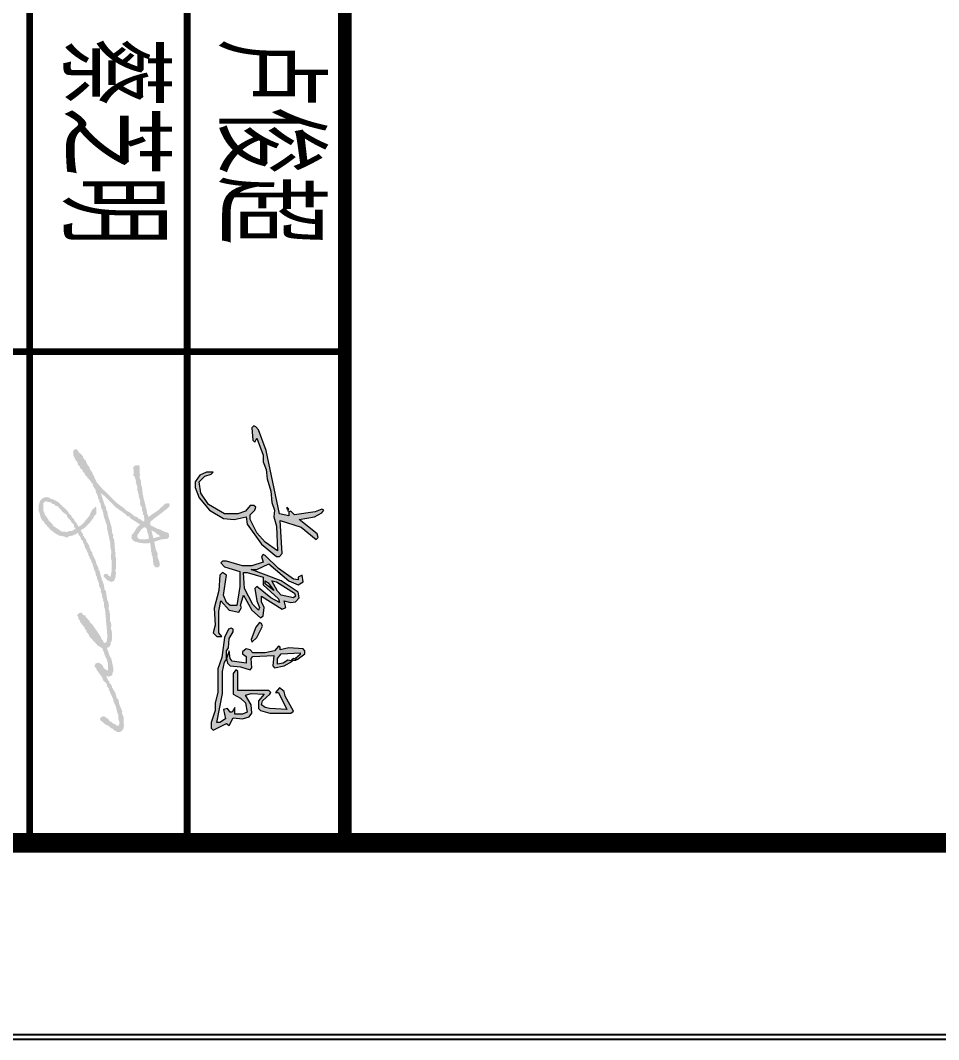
# Model space of a CAD drawing. Extents: x -518115 to 1124316, y -209821 to 1628073.
# Drawn here: x 1063569 to 1064735, y -173716 to -172422 of the extents above; entities that cross this region are included whole.
import ezdxf

# ---------------------------------------------------------------- set-up
doc = ezdxf.new("R2010")
doc.units = 0
doc.header["$LTSCALE"] = 1000
doc.header["$MEASUREMENT"] = 0
doc.layers.add('yichutu', color=7, linetype='Continuous', true_color=0xffffff, plot=False)
doc.layers.add('图框', color=140, linetype='Continuous')
doc.layers.add('图签文字', color=147, linetype='Continuous')
doc.layers.add('签名', color=7, linetype='Continuous', lineweight=18)
doc.styles.add('建筑图签-2', font='TXT.shx', dxfattribs={"width": 0.5, "bigfont": 'HZTXT.shx'})

# ---------------------------------------------------------------- blocks, each defined once
blk = doc.blocks.new('ljc')
at = {"linetype": 'Continuous'}
h = blk.add_hatch(color=0, dxfattribs=at)
h.paths.add_polyline_path([(2022.8, 1567.7), (2018.8, 1563.7), (2019.8, 1561.7), (2023.8, 1561.7), (2021.8, 1551.7), (1954.8, 1537.7), (1932.8, 1529.7), (1929.8, 1526.7), (1928.8, 1524.7), (1930.8, 1522.7), (1943.8, 1523.7), (1945.8, 1525.7), (1941.8, 1527.7), (1959.8, 1534.7), (1966.8, 1534.7), (1974.8, 1537.7), (1984.8, 1538.7), (1997.8, 1542.7), (2009.8, 1543.7), (2017.8, 1546.7), (2024.8, 1545.7), (2034.8, 1548.7), (2060.8, 1549.7), (2051.8, 1536.7), (2041.8, 1527.7), (2027.8, 1520.7), (2022.8, 1520.7), (2017.8, 1525.7), (2014.8, 1526.7), (2012.8, 1524.7), (2012.8, 1520.7), (2018.8, 1515.7), (2021.8, 1507.7), (2021.8, 1493.7), (2011.8, 1476.7), (1999.8, 1468.7), (1987.8, 1466.7), (1981.8, 1472.7), (1979.8, 1479.7), (1977.8, 1481.7), (1977.8, 1474.7), (1980.8, 1467.7), (1987.8, 1462.7), (1993.8, 1462.7), (2004.8, 1466.7), (2017.8, 1477.7), (2026.8, 1492.7), (2027.8, 1503.7), (2024.8, 1516.7), (2032.8, 1517.7), (2053.8, 1532.7), (2066.8, 1548.7), (2066.8, 1551.7), (2063.8, 1554.7), (2028.8, 1552.7), (2035.8, 1574.7), (2048.8, 1590.7), (2046.8, 1592.7), (2042.8, 1591.7), (2027.8, 1572.7), (2024.8, 1588.7), (2020.8, 1596.7), (2017.8, 1598.7), (2016.8, 1596.7), (2019.8, 1589.7)])
h.paths.add_polyline_path([(2080.8, 1521.7), (2080.8, 1527.7), (2074.8, 1540.7), (2092.8, 1561.7), (2096.8, 1571.7), (2093.8, 1576.7), (2086.8, 1575.7), (2088.8, 1571.7), (2091.8, 1571.7), (2090.8, 1566.7), (2079.8, 1550.7), (2065.8, 1536.7), (2064.8, 1534.7), (2066.8, 1532.7), (2072.8, 1534.7), (2076.8, 1522.7), (2076.8, 1512.7), (2071.8, 1495.7), (2071.8, 1491.7), (2073.8, 1489.7), (2077.8, 1493.7), (2082.8, 1509.7), (2098.8, 1509.7), (2118.8, 1506.7), (2118.8, 1499.7), (2115.8, 1495.7), (2107.8, 1492.7), (2086.8, 1495.7), (2083.8, 1491.7), (2086.8, 1488.7), (2102.8, 1487.7), (2121.8, 1482.7), (2139.8, 1483.7), (2147.8, 1481.7), (2151.8, 1485.7), (2151.8, 1490.7), (2147.8, 1487.7), (2124.8, 1487.7), (2113.8, 1489.7), (2123.8, 1498.7), (2125.8, 1508.7), (2120.8, 1511.7), (2118.8, 1510.7), (2107.8, 1513.7), (2123.8, 1522.7), (2131.8, 1531.7), (2129.8, 1534.7), (2120.8, 1535.7), (2114.8, 1532.7), (2108.8, 1532.7), (2122.8, 1554.7), (2120.8, 1558.7), (2113.8, 1556.7), (2115.8, 1563.7), (2114.8, 1568.7), (2110.8, 1572.7), (2104.8, 1571.7), (2092.8, 1553.7)])
h.paths.add_polyline_path([(2088.8, 1534.7), (2096.8, 1534.7), (2111.8, 1550.7), (2115.8, 1551.7), (2110.8, 1542.7), (2098.8, 1527.7), (2100.8, 1525.7), (2113.8, 1527.7), (2120.8, 1530.7), (2123.8, 1529.7), (2117.8, 1523.7), (2100.8, 1514.7), (2083.8, 1513.7), (2083.8, 1517.7)], flags=16)
h.paths.add_polyline_path([(2092.8, 1536.7), (2094.8, 1539.7), (2102.8, 1545.7), (2095.8, 1536.7)], flags=16)
h.paths.add_polyline_path([(2092.8, 1543.7), (2093.8, 1548.7), (2105.8, 1567.7), (2108.8, 1568.7), (2110.8, 1566.7), (2107.8, 1553.7), (2103.8, 1549.7)], flags=16)
h.paths.add_polyline_path([(2140.8, 1533.7), (2137.8, 1532.7), (2136.8, 1530.7), (2141.8, 1526.7), (2154.8, 1521.7), (2157.8, 1522.7), (2152.8, 1527.7)])
h.paths.add_polyline_path([(2174.8, 1521.7), (2172.8, 1523.7), (2171.8, 1545.7), (2182.8, 1544.7), (2184.8, 1546.7), (2182.8, 1556.7), (2177.8, 1565.7), (2176.8, 1560.7), (2179.8, 1555.7), (2180.8, 1549.7), (2174.8, 1549.7), (2169.8, 1553.7), (2168.8, 1573.7), (2170.8, 1573.7), (2174.8, 1568.7), (2175.8, 1570.7), (2169.8, 1578.7), (2166.8, 1578.7), (2164.8, 1576.7), (2163.8, 1561.7), (2165.8, 1552.7), (2162.8, 1552.7), (2161.8, 1550.7), (2166.8, 1546.7), (2168.8, 1536.7), (2168.8, 1523.7), (2165.8, 1520.7), (2164.8, 1516.7), (2167.8, 1512.7), (2169.8, 1512.7), (2172.8, 1516.7), (2179.8, 1516.7), (2177.8, 1501.7), (2174.8, 1499.7), (2166.8, 1498.7), (2174.8, 1495.7), (2179.8, 1496.7), (2182.8, 1499.7), (2183.8, 1510.7), (2186.8, 1520.7), (2184.8, 1522.7)])
h.paths.add_polyline_path([(2232.8, 1541.7), (2232.8, 1563.7), (2230.8, 1566.7), (2214.8, 1557.7), (2209.8, 1556.7), (2205.8, 1551.7), (2210.8, 1547.7), (2210.8, 1550.7), (2228.8, 1559.7), (2227.8, 1541.7), (2226.8, 1536.7), (2223.8, 1532.7), (2219.8, 1533.7), (2212.8, 1541.7), (2210.8, 1542.7), (2208.8, 1540.7), (2208.8, 1507.7), (2188.8, 1507.7), (2186.8, 1505.7), (2190.8, 1502.7), (2212.8, 1502.7), (2216.8, 1510.7), (2221.8, 1515.7), (2231.8, 1517.7), (2233.8, 1512.7), (2233.8, 1504.7), (2226.8, 1504.7), (2231.8, 1501.7), (2231.8, 1499.7), (2227.8, 1496.7), (2228.8, 1492.7), (2238.8, 1494.7), (2242.8, 1488.7), (2242.8, 1485.7), (2211.8, 1491.7), (2188.8, 1491.7), (2178.8, 1493.7), (2175.8, 1495.7), (2166.8, 1495.7), (2163.8, 1497.7), (2153.8, 1498.7), (2146.8, 1502.7), (2143.8, 1502.7), (2142.8, 1500.7), (2143.8, 1497.7), (2152.8, 1493.7), (2173.8, 1490.7), (2185.8, 1486.7), (2210.8, 1486.7), (2221.8, 1483.7), (2229.8, 1483.7), (2242.8, 1479.7), (2248.8, 1479.7), (2250.8, 1481.7), (2243.8, 1495.7), (2245.8, 1498.7), (2237.8, 1502.7), (2238.8, 1512.7), (2236.8, 1519.7), (2232.8, 1522.7), (2223.8, 1521.7), (2213.8, 1515.7), (2211.8, 1521.7), (2212.8, 1535.7), (2219.8, 1529.7), (2227.8, 1529.7), (2229.8, 1531.7)])
at = {"color": 0, "linetype": 'Continuous', "elevation": 16426272}
for points in [[(1929.8, 1526.7), (1928.8, 1524.7), (1930.8, 1522.7), (1943.8, 1523.7), (1945.8, 1525.7), (1941.8, 1527.7), (1959.8, 1534.7), (1966.8, 1534.7), (1974.8, 1537.7), (1984.8, 1538.7), (1997.8, 1542.7), (2009.8, 1543.7), (2017.8, 1546.7), (2024.8, 1545.7), (2034.8, 1548.7), (2060.8, 1549.7), (2051.8, 1536.7), (2041.8, 1527.7), (2027.8, 1520.7), (2022.8, 1520.7), (2017.8, 1525.7), (2014.8, 1526.7), (2012.8, 1524.7), (2012.8, 1520.7), (2018.8, 1515.7), (2021.8, 1507.7), (2021.8, 1493.7), (2011.8, 1476.7), (1999.8, 1468.7), (1987.8, 1466.7), (1981.8, 1472.7), (1979.8, 1479.7), (1977.8, 1481.7), (1977.8, 1474.7), (1980.8, 1467.7), (1987.8, 1462.7), (1993.8, 1462.7), (2004.8, 1466.7), (2017.8, 1477.7), (2026.8, 1492.7), (2027.8, 1503.7), (2024.8, 1516.7), (2032.8, 1517.7), (2053.8, 1532.7), (2066.8, 1548.7), (2066.8, 1551.7), (2063.8, 1554.7), (2028.8, 1552.7), (2035.8, 1574.7), (2048.8, 1590.7), (2046.8, 1592.7), (2042.8, 1591.7), (2027.8, 1572.7), (2024.8, 1588.7), (2020.8, 1596.7), (2017.8, 1598.7), (2016.8, 1596.7), (2019.8, 1589.7), (2022.8, 1567.7), (2018.8, 1563.7), (2019.8, 1561.7), (2023.8, 1561.7), (2021.8, 1551.7), (1954.8, 1537.7), (1932.8, 1529.7), (1929.8, 1526.7)], [(2065.8, 1536.7), (2064.8, 1534.7), (2066.8, 1532.7), (2072.8, 1534.7), (2076.8, 1522.7), (2076.8, 1512.7), (2071.8, 1495.7), (2071.8, 1491.7), (2073.8, 1489.7), (2077.8, 1493.7), (2082.8, 1509.7), (2098.8, 1509.7), (2118.8, 1506.7), (2118.8, 1499.7), (2115.8, 1495.7), (2107.8, 1492.7), (2086.8, 1495.7), (2083.8, 1491.7), (2086.8, 1488.7), (2102.8, 1487.7), (2121.8, 1482.7), (2139.8, 1483.7), (2147.8, 1481.7), (2151.8, 1485.7), (2151.8, 1490.7), (2147.8, 1487.7), (2124.8, 1487.7), (2113.8, 1489.7), (2123.8, 1498.7), (2125.8, 1508.7), (2120.8, 1511.7), (2118.8, 1510.7), (2107.8, 1513.7), (2123.8, 1522.7), (2131.8, 1531.7), (2129.8, 1534.7), (2120.8, 1535.7), (2114.8, 1532.7), (2108.8, 1532.7), (2122.8, 1554.7), (2120.8, 1558.7), (2113.8, 1556.7), (2115.8, 1563.7), (2114.8, 1568.7), (2110.8, 1572.7), (2104.8, 1571.7), (2092.8, 1553.7), (2080.8, 1521.7), (2080.8, 1527.7), (2074.8, 1540.7), (2092.8, 1561.7), (2096.8, 1571.7), (2093.8, 1576.7), (2086.8, 1575.7), (2088.8, 1571.7), (2091.8, 1571.7), (2090.8, 1566.7), (2079.8, 1550.7), (2065.8, 1536.7)], [(2162.8, 1552.7), (2161.8, 1550.7), (2166.8, 1546.7), (2168.8, 1536.7), (2168.8, 1523.7), (2165.8, 1520.7), (2164.8, 1516.7), (2167.8, 1512.7), (2169.8, 1512.7), (2172.8, 1516.7), (2179.8, 1516.7), (2177.8, 1501.7), (2174.8, 1499.7), (2166.8, 1498.7), (2174.8, 1495.7), (2179.8, 1496.7), (2182.8, 1499.7), (2183.8, 1510.7), (2186.8, 1520.7), (2184.8, 1522.7), (2174.8, 1521.7), (2172.8, 1523.7), (2171.8, 1545.7), (2182.8, 1544.7), (2184.8, 1546.7), (2182.8, 1556.7), (2177.8, 1565.7), (2176.8, 1560.7), (2179.8, 1555.7), (2180.8, 1549.7), (2174.8, 1549.7), (2169.8, 1553.7), (2168.8, 1573.7), (2170.8, 1573.7), (2174.8, 1568.7), (2175.8, 1570.7), (2169.8, 1578.7), (2166.8, 1578.7), (2164.8, 1576.7), (2163.8, 1561.7), (2165.8, 1552.7), (2162.8, 1552.7)], [(2092.8, 1543.7), (2093.8, 1548.7), (2105.8, 1567.7), (2108.8, 1568.7), (2110.8, 1566.7), (2107.8, 1553.7), (2103.8, 1549.7), (2092.8, 1543.7)], [(2143.8, 1502.7), (2142.8, 1500.7), (2143.8, 1497.7), (2152.8, 1493.7), (2173.8, 1490.7), (2185.8, 1486.7), (2210.8, 1486.7), (2221.8, 1483.7), (2229.8, 1483.7), (2242.8, 1479.7), (2248.8, 1479.7), (2250.8, 1481.7), (2243.8, 1495.7), (2245.8, 1498.7), (2237.8, 1502.7), (2238.8, 1512.7), (2236.8, 1519.7), (2232.8, 1522.7), (2223.8, 1521.7), (2213.8, 1515.7), (2211.8, 1521.7), (2212.8, 1535.7), (2219.8, 1529.7), (2227.8, 1529.7), (2229.8, 1531.7), (2232.8, 1541.7), (2232.8, 1563.7), (2230.8, 1566.7), (2214.8, 1557.7), (2209.8, 1556.7), (2205.8, 1551.7), (2210.8, 1547.7), (2210.8, 1550.7), (2228.8, 1559.7), (2227.8, 1541.7), (2226.8, 1536.7), (2223.8, 1532.7), (2219.8, 1533.7), (2212.8, 1541.7), (2210.8, 1542.7), (2208.8, 1540.7), (2208.8, 1507.7), (2188.8, 1507.7), (2186.8, 1505.7), (2190.8, 1502.7), (2212.8, 1502.7), (2216.8, 1510.7), (2221.8, 1515.7), (2231.8, 1517.7), (2233.8, 1512.7), (2233.8, 1504.7), (2226.8, 1504.7), (2231.8, 1501.7), (2231.8, 1499.7), (2227.8, 1496.7), (2228.8, 1492.7), (2238.8, 1494.7), (2242.8, 1488.7), (2242.8, 1485.7), (2211.8, 1491.7), (2188.8, 1491.7), (2178.8, 1493.7), (2175.8, 1495.7), (2166.8, 1495.7), (2163.8, 1497.7), (2153.8, 1498.7), (2146.8, 1502.7), (2143.8, 1502.7)], [(2176.8, 1568.7), (2175.8, 1569.7), (2174.8, 1566.7), (2176.8, 1564.7), (2176.8, 1568.7)], [(2015.8, 1560.7), (2014.8, 1559.7), (2016.8, 1559.7), (2015.8, 1560.7)], [(2016.8, 1561.7), (2015.8, 1560.7), (2018.8, 1560.7), (2016.8, 1561.7)], [(2083.8, 1513.7), (2083.8, 1517.7), (2088.8, 1534.7), (2096.8, 1534.7), (2111.8, 1550.7), (2115.8, 1551.7), (2110.8, 1542.7), (2098.8, 1527.7), (2100.8, 1525.7), (2113.8, 1527.7), (2120.8, 1530.7), (2123.8, 1529.7), (2117.8, 1523.7), (2100.8, 1514.7), (2083.8, 1513.7)], [(2092.8, 1536.7), (2094.8, 1539.7), (2102.8, 1545.7), (2095.8, 1536.7), (2092.8, 1536.7)], [(2137.8, 1532.7), (2136.8, 1530.7), (2141.8, 1526.7), (2154.8, 1521.7), (2157.8, 1522.7), (2152.8, 1527.7), (2140.8, 1533.7), (2137.8, 1532.7)]]:
    blk.add_lwpolyline(points, dxfattribs=at)
blk = doc.blocks.new('GFDDDDRG')
at = {"layer": '签名'}
h = blk.add_hatch(color=2, dxfattribs=at)
h.dxf.hatch_style = 1
h.paths.add_polyline_path([(900219.1, -158706.8), (900222.1, -158706.8), (900225.1, -158709.8), (900227.1, -158708.8), (900230.1, -158712.8), (900242.1, -158720.8), (900224.1, -158725.8)], flags=16)
h.paths.add_polyline_path([(900200.1, -158697.8), (900203.1, -158697.8), (900208.1, -158702.8), (900208.1, -158707.8), (900212.1, -158720.8), (900212.1, -158727.8), (900193.1, -158728.8), (900186.1, -158726.8), (900184.1, -158724.8), (900183.1, -158718.8), (900192.1, -158704.8)], flags=16)
h.paths.add_polyline_path([(899949.1, -158631.8), (899964.1, -158634.8), (899968.1, -158638.8), (899972.1, -158638.8), (899974.1, -158642.8), (899982.1, -158644.8), (899983.1, -158647.8), (899990.1, -158653.8), (899992.1, -158657.8), (900004.1, -158666.8), (900005.1, -158671.8), (900013.1, -158679.8), (900016.1, -158685.8), (900021.1, -158689.8), (900023.1, -158697.8), (900026.1, -158700.8), (900026.1, -158702.8), (900022.1, -158703.8), (900019.1, -158706.8), (900010.1, -158707.8), (900006.1, -158709.8), (899991.1, -158708.8), (899969.1, -158693.8), (899969.1, -158691.8), (899957.1, -158679.8), (899957.1, -158677.8), (899947.1, -158663.8), (899947.1, -158659.8), (899944.1, -158655.8), (899944.1, -158636.8)], flags=16)
h.paths.add_polyline_path([(899954.1, -158621.8), (899953.1, -158620.8), (899943.1, -158623.8), (899936.1, -158630.8), (899933.1, -158640.8), (899932.1, -158656.8), (899934.1, -158658.8), (899938.1, -158673.8), (899942.1, -158680.8), (899946.1, -158683.8), (899948.1, -158688.8), (899954.1, -158693.8), (899953.1, -158695.8), (899956.1, -158696.8), (899966.1, -158707.8), (899968.1, -158707.8), (899972.1, -158711.8), (899984.1, -158718.8), (899999.1, -158721.8), (900004.1, -158724.8), (900009.1, -158720.8), (900020.1, -158718.8), (900022.1, -158716.8), (900027.1, -158715.8), (900030.1, -158712.8), (900033.1, -158712.8), (900033.1, -158715.8), (900038.1, -158721.8), (900041.1, -158729.8), (900045.1, -158732.8), (900045.1, -158736.8), (900048.1, -158740.8), (900051.1, -158751.8), (900054.1, -158753.8), (900054.1, -158756.8), (900059.1, -158765.8), (900059.1, -158769.8), (900061.1, -158770.8), (900062.1, -158775.8), (900066.1, -158781.8), (900066.1, -158785.8), (900069.1, -158789.8), (900074.1, -158807.8), (900076.1, -158809.8), (900078.1, -158819.8), (900081.1, -158824.8), (900081.1, -158828.8), (900086.1, -158841.8), (900086.1, -158846.8), (900091.1, -158856.8), (900090.1, -158861.8), (900093.1, -158867.8), (900095.1, -158879.8), (900097.1, -158881.8), (900096.1, -158884.8), (900098.1, -158887.8), (900099.1, -158901.8), (900101.1, -158905.8), (900107.1, -158973.8), (900106.1, -158984.8), (900104.1, -158989.8), (900101.1, -158991.8), (900097.1, -158989.8), (900096.1, -158985.8), (900092.1, -158981.8), (900090.1, -158975.8), (900069.1, -158944.8), (900064.1, -158940.8), (900061.1, -158934.8), (900056.1, -158930.8), (900056.1, -158928.8), (900052.1, -158926.8), (900052.1, -158922.8), (900050.1, -158920.8), (900048.1, -158922.8), (900041.1, -158914.8), (900035.1, -158915.8), (900030.1, -158921.8), (900033.1, -158925.8), (900033.1, -158929.8), (900037.1, -158934.8), (900038.1, -158938.8), (900049.1, -158952.8), (900051.1, -158957.8), (900054.1, -158959.8), (900054.1, -158963.8), (900060.1, -158970.8), (900061.1, -158974.8), (900083.1, -158998.8), (900092.1, -159003.8), (900096.1, -159007.8), (900095.1, -159010.8), (900098.1, -159013.8), (900100.1, -159022.8), (900102.1, -159023.8), (900102.1, -159027.8), (900105.1, -159031.8), (900109.1, -159045.8), (900109.1, -159061.8), (900103.1, -159059.8), (900098.1, -159055.8), (900094.1, -159047.8), (900085.1, -159041.8), (900077.1, -159043.8), (900075.1, -159047.8), (900075.1, -159052.8), (900079.1, -159055.8), (900079.1, -159058.8), (900094.1, -159079.8), (900096.1, -159086.8), (900105.1, -159095.8), (900107.1, -159103.8), (900111.1, -159106.8), (900110.1, -159108.8), (900122.1, -159134.8), (900122.1, -159138.8), (900128.1, -159151.8), (900133.1, -159171.8), (900135.1, -159173.8), (900135.1, -159184.8), (900138.1, -159194.8), (900136.1, -159201.8), (900131.1, -159201.8), (900125.1, -159196.8), (900122.1, -159196.8), (900118.1, -159192.8), (900113.1, -159190.8), (900109.1, -159184.8), (900098.1, -159177.8), (900092.1, -159179.8), (900088.1, -159183.8), (900089.1, -159187.8), (900102.1, -159198.8), (900109.1, -159201.8), (900117.1, -159208.8), (900119.1, -159208.8), (900123.1, -159212.8), (900132.1, -159217.8), (900140.1, -159217.8), (900147.1, -159211.8), (900149.1, -159202.8), (900148.1, -159178.8), (900144.1, -159170.8), (900145.1, -159165.8), (900137.1, -159146.8), (900135.1, -159135.8), (900131.1, -159131.8), (900127.1, -159117.8), (900119.1, -159104.8), (900118.1, -159099.8), (900112.1, -159092.8), (900112.1, -159089.8), (900109.1, -159086.8), (900104.1, -159074.8), (900110.1, -159077.8), (900120.1, -159073.8), (900120.1, -159067.8), (900122.1, -159064.8), (900122.1, -159054.8), (900117.1, -159031.8), (900113.1, -159024.8), (900106.1, -159004.8), (900112.1, -159001.8), (900116.1, -158993.8), (900115.1, -158989.8), (900118.1, -158987.8), (900119.1, -158975.8), (900118.1, -158959.8), (900116.1, -158956.8), (900117.1, -158946.8), (900116.1, -158939.8), (900114.1, -158936.8), (900114.1, -158918.8), (900112.1, -158912.8), (900113.1, -158910.8), (900110.1, -158906.8), (900111.1, -158896.8), (900109.1, -158886.8), (900107.1, -158883.8), (900103.1, -158858.8), (900100.1, -158856.8), (900098.1, -158843.8), (900092.1, -158827.8), (900087.1, -158807.8), (900084.1, -158804.8), (900085.1, -158802.8), (900079.1, -158790.8), (900078.1, -158784.8), (900069.1, -158765.8), (900069.1, -158762.8), (900064.1, -158755.8), (900064.1, -158752.8), (900061.1, -158748.8), (900061.1, -158744.8), (900054.1, -158733.8), (900053.1, -158728.8), (900048.1, -158723.8), (900048.1, -158720.8), (900045.1, -158718.8), (900045.1, -158715.8), (900039.1, -158705.8), (900050.1, -158698.8), (900062.1, -158686.8), (900071.1, -158674.8), (900073.1, -158669.8), (900079.1, -158663.8), (900079.1, -158647.8), (900077.1, -158645.8), (900069.1, -158652.8), (900063.1, -158663.8), (900063.1, -158666.8), (900045.1, -158688.8), (900036.1, -158695.8), (900033.1, -158695.8), (900029.1, -158687.8), (900023.1, -158680.8), (900022.1, -158676.8), (900017.1, -158672.8), (900015.1, -158667.8), (900009.1, -158662.8), (900007.1, -158657.8), (899982.1, -158633.8), (899967.1, -158625.8), (899963.1, -158625.8), (899960.1, -158622.8)])
h.paths.add_polyline_path([(900030.1, -158500.8), (900029.1, -158499.8), (900024.1, -158499.8), (900020.1, -158504.8), (900021.1, -158515.8), (900028.1, -158529.8), (900031.1, -158531.8), (900032.1, -158538.8), (900037.1, -158543.8), (900038.1, -158547.8), (900043.1, -158551.8), (900045.1, -158557.8), (900049.1, -158559.8), (900049.1, -158562.8), (900066.1, -158582.8), (900066.1, -158584.8), (900070.1, -158587.8), (900071.1, -158593.8), (900077.1, -158602.8), (900078.1, -158608.8), (900083.1, -158618.8), (900083.1, -158624.8), (900086.1, -158627.8), (900087.1, -158634.8), (900090.1, -158637.8), (900091.1, -158647.8), (900095.1, -158654.8), (900094.1, -158656.8), (900096.1, -158658.8), (900098.1, -158670.8), (900106.1, -158693.8), (900106.1, -158699.8), (900115.1, -158740.8), (900114.1, -158743.8), (900117.1, -158758.8), (900116.1, -158778.8), (900118.1, -158781.8), (900118.1, -158807.8), (900115.1, -158823.8), (900111.1, -158821.8), (900107.1, -158816.8), (900102.1, -158815.8), (900098.1, -158818.8), (900098.1, -158823.8), (900107.1, -158832.8), (900118.1, -158836.8), (900124.1, -158833.8), (900128.1, -158823.8), (900129.1, -158812.8), (900127.1, -158806.8), (900129.1, -158802.8), (900129.1, -158778.8), (900127.1, -158768.8), (900128.1, -158763.8), (900126.1, -158758.8), (900127.1, -158753.8), (900125.1, -158749.8), (900126.1, -158745.8), (900124.1, -158728.8), (900121.1, -158722.8), (900122.1, -158718.8), (900119.1, -158710.8), (900118.1, -158697.8), (900116.1, -158695.8), (900117.1, -158694.8), (900108.1, -158666.8), (900107.1, -158657.8), (900104.1, -158653.8), (900103.1, -158644.8), (900101.1, -158643.8), (900090.1, -158610.8), (900100.1, -158618.8), (900129.1, -158647.8), (900152.1, -158663.8), (900158.1, -158669.8), (900163.1, -158670.8), (900165.1, -158674.8), (900190.1, -158690.8), (900182.1, -158698.8), (900174.1, -158711.8), (900169.1, -158716.8), (900168.1, -158725.8), (900173.1, -158731.8), (900179.1, -158735.8), (900181.1, -158734.8), (900185.1, -158736.8), (900201.1, -158738.8), (900211.1, -158738.8), (900213.1, -158736.8), (900215.1, -158737.8), (900217.1, -158743.8), (900216.1, -158746.8), (900218.1, -158749.8), (900218.1, -158759.8), (900220.1, -158762.8), (900219.1, -158767.8), (900222.1, -158772.8), (900224.1, -158792.8), (900229.1, -158799.8), (900236.1, -158799.8), (900240.1, -158795.8), (900240.1, -158788.8), (900234.1, -158771.8), (900235.1, -158764.8), (900230.1, -158754.8), (900226.1, -158734.8), (900244.1, -158728.8), (900261.1, -158726.8), (900264.1, -158720.8), (900263.1, -158713.8), (900261.1, -158711.8), (900248.1, -158707.8), (900242.1, -158703.8), (900237.1, -158702.8), (900216.1, -158692.8), (900217.1, -158689.8), (900215.1, -158687.8), (900217.1, -158682.8), (900260.1, -158649.8), (900265.1, -158643.8), (900265.1, -158639.8), (900263.1, -158636.8), (900254.1, -158637.8), (900236.1, -158654.8), (900211.1, -158671.8), (900210.1, -158665.8), (900208.1, -158663.8), (900206.1, -158649.8), (900204.1, -158647.8), (900204.1, -158642.8), (900198.1, -158620.8), (900199.1, -158617.8), (900197.1, -158616.8), (900195.1, -158595.8), (900192.1, -158587.8), (900192.1, -158578.8), (900189.1, -158572.8), (900189.1, -158566.8), (900191.1, -158563.8), (900189.1, -158561.8), (900189.1, -158542.8), (900187.1, -158540.8), (900178.1, -158540.8), (900173.1, -158544.8), (900174.1, -158561.8), (900172.1, -158565.8), (900176.1, -158568.8), (900180.1, -158580.8), (900179.1, -158583.8), (900183.1, -158594.8), (900183.1, -158604.8), (900185.1, -158607.8), (900185.1, -158611.8), (900187.1, -158613.8), (900186.1, -158616.8), (900191.1, -158632.8), (900190.1, -158636.8), (900192.1, -158644.8), (900195.1, -158646.8), (900195.1, -158655.8), (900198.1, -158660.8), (900197.1, -158664.8), (900200.1, -158667.8), (900201.1, -158680.8), (900200.1, -158682.8), (900197.1, -158682.8), (900191.1, -158677.8), (900187.1, -158676.8), (900184.1, -158672.8), (900176.1, -158669.8), (900165.1, -158660.8), (900154.1, -158654.8), (900151.1, -158650.8), (900132.1, -158636.8), (900093.1, -158598.8), (900080.1, -158583.8), (900068.1, -158557.8), (900063.1, -158550.8), (900061.1, -158543.8), (900057.1, -158539.8), (900052.1, -158528.8), (900045.1, -158520.8), (900045.1, -158516.8), (900035.1, -158507.8)])
at = {"layer": '图框'}
blk.add_lwpolyline([(923309.8, -107437), (923309.8, -159999.5), (893609.8, -159999.5), (893609.8, -107437)], close=True, dxfattribs=at)
blk.add_lwpolyline([(923309.8, -107437), (923309.8, -159999.5), (893609.8, -159999.5), (893609.8, -107437)], close=True, dxfattribs=at)
at = {"layer": '图框', "const_width": 50}
blk.add_lwpolyline([(894109.8, -159499.5), (922809.8, -159499.5), (922809.8, -108687), (894109.8, -108687)], close=True, dxfattribs=at)
at = {"layer": '图框'}
for points, const_width in [([(899909.9, -156001.9), (899909.9, -159501.9)], 17.5), ([(900309.9, -156001.9), (900309.9, -159501.9)], 17.5), ([(900709.9, -159501.9), (900709.9, -156001.9)], 35), ([(900709.9, -156001.9), (900709.9, -159501.9)], 35), ([(897509.9, -158251.9), (900709.9, -158251.9)], 17.5)]:
    blk.add_lwpolyline(points, dxfattribs=dict(at, const_width=const_width))
at = {"layer": '签名', "color": 2, "xscale": 2.399999999906868, "yscale": 2.399999999906868, "zscale": 2.399999999906868, "rotation": 270}
blk.add_blockref('ljc', (896819.8, -153811.5, -39423052.8), dxfattribs=at)
at = {"layer": '图签文字', "color": 1, "style": '建筑图签-2', "width": 0.7}
for s, p in [('蔡芝明', (899995.2, -157455)), ('卢俊超', (900390.7, -157455))]:
    blk.add_text(s, height=250, rotation=270, dxfattribs=at).set_placement(p)
blk = doc.blocks.new('yct-1051-594-26275-14850-25-1002.0')
at = {"layer": 'yichutu', "color": 7, "true_color": 0xffffff}
blk.add_lwpolyline([(0, 0), (0, 14850), (26275, 14850), (26275, 0)], close=True, dxfattribs=at)

msp = doc.modelspace()

# ---------------------------------------------------------------- block references
at = {"xscale": 0.5, "yscale": 0.5, "zscale": 0.5}
msp.add_blockref('GFDDDDRG', (613625.6, -93716.5), dxfattribs=at)
at = {"layer": 'yichutu', "rotation": 270}
msp.add_blockref('yct-1051-594-26275-14850-25-1002.0', (1060430.5, -147435), dxfattribs=at)

doc.saveas('drawing.dxf')
